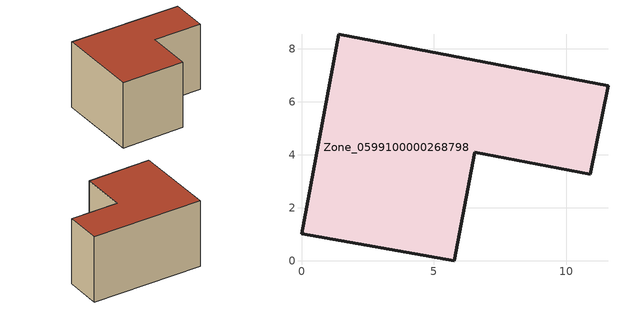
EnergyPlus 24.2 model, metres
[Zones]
Zone_0599100000268798
 floor ground (C_G): 1.4,8.55 11.57,6.6 10.91,3.26 6.55,4.09 5.77,0 0,1.01 z0
 wall outside (C_F): 11.57,6.6 1.4,8.55 0,1.01 5.77,0 6.55,4.09 10.91,3.26 11.57,6.6 z0:6.23
 roof outside (C_R): 1.4,8.55 0,1.01 5.77,0 6.55,4.09 10.91,3.26 11.57,6.6 z6.23
[BUILDING]
Pand.0599100000268798: North Axis=0; Terrain=City; Loads Convergence Tolerance Value=0.04; Temperature Convergence Tolerance Value=0.4; Solar Distribution=FullExterior; Maximum Number of Warmup Days=25; Minimum Number of Warmup Days=1
[Site:Location]
Rotterdam.The.Hague.AP_ZH_NLD Design_Conditions: Latitude=51.96; Longitude=4.45; Time Zone=1; Elevation=-4.5
[SITE:GROUNDTEMPERATURE:BUILDINGSURFACE]
18, 18, 18, 18, 18, 18, 18, 18, 18, 18, 18, 18
[MATERIAL] Thermal Absorptance=0.9; Solar Absorptance=0.7; Visible Absorptance=0.7
Name | Roughness | Thickness | Conductivity | Density | Specific Heat
G.TI.1946 | MediumSmooth | 0.15 | 1 | 540 | 1210
F.TI.1946 | Rough | 0.3 | 0.857143 | 1920 | 840
R.TI.1946 | MediumRough | 0.2 | 0.1 | 1500 | 1000
[CONSTRUCTION]
C_G: G.TI.1946
C_F: F.TI.1946
C_R: R.TI.1946
[ZONE]
Zone_0599100000268798: Type=1; Multiplier=1; Ceiling Height=Autocalculate; Volume=Autocalculate; Floor Area=autocalculate; Part of Total Floor Area=Yes
[ZONEINFILTRATION:DESIGNFLOWRATE]
Infil_Zone_0599100000268798: Zone or ZoneList or Space or SpaceList=Zone_0599100000268798; Schedule=AlwaysOn; Design Flow Rate Calculation Method=Flow/Area; Flow Rate per Floor Area=0.003; Constant Term Coefficient=1; Temperature Term Coefficient=0; Velocity Term Coefficient=0; Velocity Squared Term Coefficient=0
[HVACTEMPLATE:ZONE:IDEALLOADSAIRSYSTEM]
Zone_0599100000268798: Maximum Heating Supply Air Temperature=50; Minimum Cooling Supply Air Temperature=13; Maximum Heating Supply Air Humidity Ratio=0.0156; Minimum Cooling Supply Air Humidity Ratio=0.0077; Heating Limit=NoLimit; Cooling Limit=NoLimit; Dehumidification Control Type=ConstantSensibleHeatRatio; Cooling Sensible Heat Ratio=0.7; Dehumidification Setpoint=60; Humidification Control Type=None; Humidification Setpoint=30; Outdoor Air Method=None; Outdoor Air Flow Rate per Person=0.00944; Outdoor Air Flow Rate per Zone Floor Area=0; Outdoor Air Flow Rate per Zone=0; Demand Controlled Ventilation Type=None; Outdoor Air Economizer Type=NoEconomizer; Heat Recovery Type=None; Sensible Heat Recovery Effectiveness=0.7; Latent Heat Recovery Effectiveness=0.65
[ZONECONTROL:THERMOSTAT]
ThermostatControl_Zone_0599100000268798: Zone or ZoneList=Zone_0599100000268798; Control Type Schedule=DualSetpointControlType; Control 1=Thermostat_Zone_0599100000268798; Temperature Difference Between Cutout And Setpoint=0
[THERMOSTATSETPOINT:DUALSETPOINT]
Thermostat_Zone_0599100000268798: Heating Setpoint Temperature Schedule=HeatingSetpoint_Zone_0599100000268798; Cooling Setpoint Temperature Schedule=CoolingSetpoint_Zone_0599100000268798
[SCHEDULE:COMPACT]
HeatingSetpoint_Zone_0599100000268798: Through: 12/31, For: AllDays, Until: 24:00, 21
CoolingSetpoint_Zone_0599100000268798: Through: 12/31, For: AllDays, Until: 24:00, 24
DualSetpointControlType: Through: 12/31, For: AllDays, Until: 24:00, 4
AlwaysOn: Through: 12/31, For: AllDays, Until: 24:00, 1
